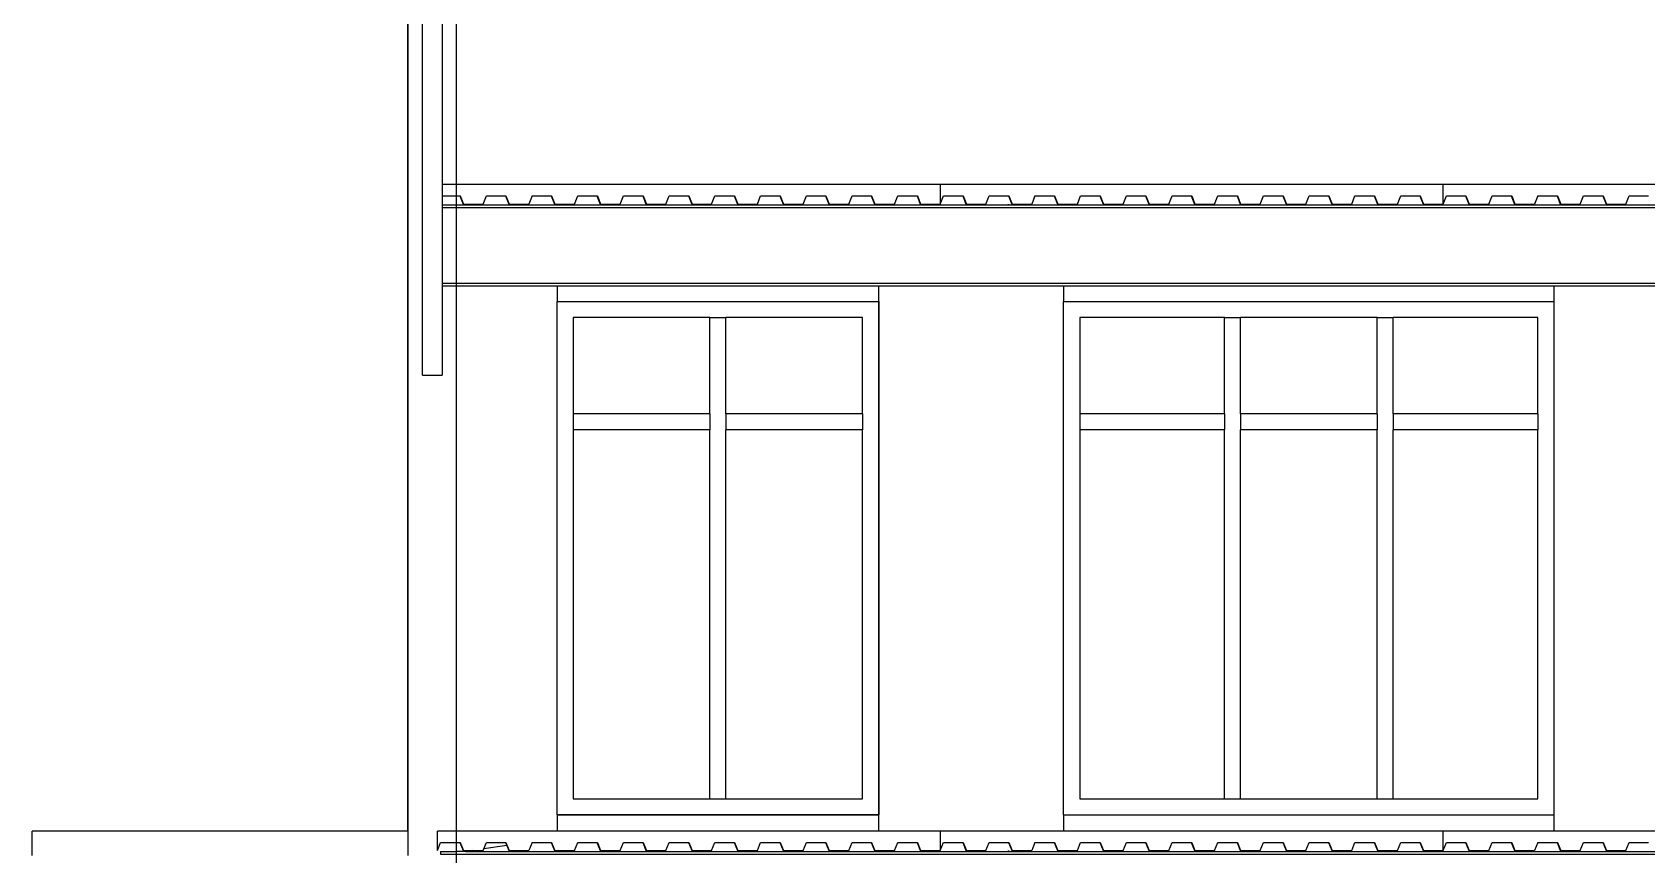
# Model space of a CAD drawing. Header units: metres. Extents: x -59 to 59, y -13 to 12.
# Drawn here: x -39 to -29.03, y 1.63 to 6.71 of the extents above; entities that cross this region are included whole.
import ezdxf

# ---------------------------------------------------------------- set-up
doc = ezdxf.new("R2010")
doc.units = ezdxf.units.M

msp = doc.modelspace()

# ---------------------------------------------------------------- linework, layer by layer
for p, q in [((-36.5889, 4.5915), (-36.5889, 11.7079)), ((-36.4689, 11.7079), (-36.4689, 5.7693)), ((-36.6812, 1.7736), (-36.6812, 9.3836)), ((-36.6789, 1.7736), (-36.6789, 9.3836)), ((-36.3789, 5.7693), (-36.3789, 6.8193)), ((-36.3789, 5.7693), (-36.4689, 5.7693)), ((-36.4689, 5.7693), (-36.4689, 5.6993)), ((-36.4689, 5.6993), (-36.3789, 5.6993)), ((-36.4689, 5.6993), (-36.4689, 5.6436)), ((-33.3915, 5.7693), (-36.3789, 5.7693)), ((-36.3789, 5.6993), (-36.3789, 5.7693)), ((-36.3789, 5.6993), (-36.3592, 5.6993)), ((-36.3789, 5.6436), (-36.3789, 5.6993)), ((-36.3592, 5.6993), (-36.3391, 5.6493)), ((-36.3592, 5.6993), (-36.3569, 5.6993)), ((-36.3569, 5.6993), (-36.3367, 5.6493)), ((-36.2157, 5.6493), (-36.1955, 5.6993)), ((-36.1955, 5.6993), (-36.0768, 5.6993)), ((-36.0768, 5.6993), (-36.0566, 5.6493)), ((-36.0768, 5.6993), (-36.0745, 5.6993)), ((-36.0745, 5.6993), (-36.0543, 5.6493)), ((-35.9131, 5.6993), (-35.9333, 5.6493)), ((-35.9131, 5.6993), (-35.7944, 5.6993)), ((-35.7944, 5.6993), (-35.7742, 5.6493)), ((-35.7944, 5.6993), (-35.7921, 5.6993)), ((-35.7921, 5.6993), (-35.7719, 5.6493)), ((-35.6509, 5.6493), (-35.6307, 5.6993)), ((-35.6307, 5.6993), (-35.512, 5.6993)), ((-35.512, 5.6993), (-35.4918, 5.6493)), ((-35.512, 5.6993), (-35.5096, 5.6993)), ((-35.5096, 5.6993), (-35.4895, 5.6493)), ((-35.3684, 5.6493), (-35.3483, 5.6993)), ((-35.3483, 5.6993), (-35.2296, 5.6993)), ((-35.2296, 5.6993), (-35.2094, 5.6493)), ((-35.2296, 5.6993), (-35.2272, 5.6993)), ((-35.2272, 5.6993), (-35.2071, 5.6493)), ((-35.086, 5.6493), (-35.0659, 5.6993)), ((-35.0659, 5.6993), (-34.9472, 5.6993)), ((-34.9472, 5.6993), (-34.927, 5.6493)), ((-34.9472, 5.6993), (-34.9448, 5.6993)), ((-34.9448, 5.6993), (-34.9246, 5.6493)), ((-34.8036, 5.6493), (-34.7834, 5.6993)), ((-34.7834, 5.6993), (-34.6648, 5.6993)), ((-34.6648, 5.6993), (-34.6446, 5.6493)), ((-34.6648, 5.6993), (-34.6624, 5.6993)), ((-34.6624, 5.6993), (-34.6422, 5.6493)), ((-34.5212, 5.6493), (-34.501, 5.6993)), ((-34.501, 5.6993), (-34.3823, 5.6993)), ((-34.3823, 5.6993), (-34.3622, 5.6493)), ((-34.3823, 5.6993), (-34.38, 5.6993)), ((-34.38, 5.6993), (-34.3598, 5.6493)), ((-34.2388, 5.6493), (-34.2186, 5.6993)), ((-34.2186, 5.6993), (-34.0999, 5.6993)), ((-34.0999, 5.6993), (-34.0798, 5.6493)), ((-34.0999, 5.6993), (-34.0976, 5.6993)), ((-34.0976, 5.6993), (-34.0774, 5.6493)), ((-33.9564, 5.6493), (-33.9362, 5.6993)), ((-33.9362, 5.6993), (-33.8175, 5.6993)), ((-33.8175, 5.6993), (-33.7973, 5.6493)), ((-33.8175, 5.6993), (-33.8152, 5.6993)), ((-33.8152, 5.6993), (-33.795, 5.6493)), ((-33.674, 5.6493), (-33.6538, 5.6993)), ((-33.6538, 5.6993), (-33.5351, 5.6993)), ((-33.5351, 5.6993), (-33.5149, 5.6493)), ((-33.5351, 5.6993), (-33.5327, 5.6993)), ((-33.5327, 5.6993), (-33.5126, 5.6493)), ((-33.3915, 5.7693), (-33.3915, 5.6493)), ((-30.285, 5.7693), (-33.3915, 5.7693)), ((-33.3915, 5.6493), (-33.3714, 5.6993)), ((-33.3714, 5.6993), (-33.2527, 5.6993)), ((-33.2527, 5.6993), (-33.2325, 5.6493)), ((-33.2527, 5.6993), (-33.2503, 5.6993)), ((-33.2503, 5.6993), (-33.2302, 5.6493)), ((-33.1091, 5.6493), (-33.089, 5.6993)), ((-33.089, 5.6993), (-32.9703, 5.6993)), ((-32.9703, 5.6993), (-32.9501, 5.6493)), ((-32.9703, 5.6993), (-32.9679, 5.6993)), ((-32.9679, 5.6993), (-32.9477, 5.6493)), ((-32.8065, 5.6993), (-32.8267, 5.6493)), ((-32.8065, 5.6993), (-32.6879, 5.6993)), ((-32.6879, 5.6993), (-32.6677, 5.6493)), ((-32.6879, 5.6993), (-32.6855, 5.6993)), ((-32.6855, 5.6993), (-32.6653, 5.6493)), ((-32.5443, 5.6493), (-32.5241, 5.6993)), ((-32.5241, 5.6993), (-32.4054, 5.6993)), ((-32.4054, 5.6993), (-32.3853, 5.6493)), ((-32.4054, 5.6993), (-32.4031, 5.6993)), ((-32.4031, 5.6993), (-32.3829, 5.6493)), ((-32.2619, 5.6493), (-32.2417, 5.6993)), ((-32.2417, 5.6993), (-32.123, 5.6993)), ((-32.123, 5.6993), (-32.1029, 5.6493)), ((-32.123, 5.6993), (-32.1207, 5.6993)), ((-32.1207, 5.6993), (-32.1005, 5.6493)), ((-31.9795, 5.6493), (-31.9593, 5.6993)), ((-31.9593, 5.6993), (-31.8406, 5.6993)), ((-31.8406, 5.6993), (-31.8204, 5.6493)), ((-31.8406, 5.6993), (-31.8383, 5.6993)), ((-31.8383, 5.6993), (-31.8181, 5.6493)), ((-31.6971, 5.6493), (-31.6769, 5.6993)), ((-31.6769, 5.6993), (-31.5582, 5.6993)), ((-31.5582, 5.6993), (-31.538, 5.6493)), ((-31.5582, 5.6993), (-31.5559, 5.6993)), ((-31.5559, 5.6993), (-31.5357, 5.6493)), ((-31.4146, 5.6493), (-31.3945, 5.6993)), ((-31.3945, 5.6993), (-31.2758, 5.6993)), ((-31.2758, 5.6993), (-31.2556, 5.6493)), ((-31.2758, 5.6993), (-31.2734, 5.6993)), ((-31.2734, 5.6993), (-31.2533, 5.6493)), ((-31.1322, 5.6493), (-31.1121, 5.6993)), ((-31.1121, 5.6993), (-30.9934, 5.6993)), ((-30.9934, 5.6993), (-30.9732, 5.6493)), ((-30.9934, 5.6993), (-30.991, 5.6993)), ((-30.991, 5.6993), (-30.9709, 5.6493)), ((-30.8498, 5.6493), (-30.8296, 5.6993)), ((-30.8296, 5.6993), (-30.711, 5.6993)), ((-30.711, 5.6993), (-30.6908, 5.6493)), ((-30.711, 5.6993), (-30.7086, 5.6993)), ((-30.7086, 5.6993), (-30.6884, 5.6493)), ((-30.5674, 5.6493), (-30.5472, 5.6993)), ((-30.5472, 5.6993), (-30.4285, 5.6993)), ((-30.4285, 5.6993), (-30.4084, 5.6493)), ((-30.4285, 5.6993), (-30.4262, 5.6993)), ((-30.4262, 5.6993), (-30.406, 5.6493)), ((-30.285, 5.6493), (-30.285, 5.7693)), ((-27.1784, 5.7693), (-30.285, 5.7693)), ((-30.285, 5.6493), (-30.2648, 5.6993)), ((-30.2648, 5.6993), (-30.1461, 5.6993)), ((-30.1461, 5.6993), (-30.126, 5.6493)), ((-30.1461, 5.6993), (-30.1438, 5.6993)), ((-30.1438, 5.6993), (-30.1236, 5.6493)), ((-30.0026, 5.6493), (-29.9824, 5.6993)), ((-29.9824, 5.6993), (-29.8637, 5.6993)), ((-29.8637, 5.6993), (-29.8435, 5.6493)), ((-29.8637, 5.6993), (-29.8614, 5.6993)), ((-29.8614, 5.6993), (-29.8412, 5.6493)), ((-29.7, 5.6993), (-29.7202, 5.6493)), ((-29.7, 5.6993), (-29.5813, 5.6993)), ((-29.5813, 5.6993), (-29.5611, 5.6493)), ((-29.5813, 5.6993), (-29.579, 5.6993)), ((-29.579, 5.6993), (-29.5588, 5.6493)), ((-29.4377, 5.6493), (-29.4176, 5.6993)), ((-29.4176, 5.6993), (-29.2989, 5.6993)), ((-29.2989, 5.6993), (-29.2787, 5.6493)), ((-29.2989, 5.6993), (-29.2965, 5.6993)), ((-29.2965, 5.6993), (-29.2764, 5.6493)), ((-29.1553, 5.6493), (-29.1352, 5.6993)), ((-29.1352, 5.6993), (-29.0165, 5.6993)), ((-36.4689, 5.6436), (-36.3789, 5.6436)), ((-36.4689, 5.6436), (-36.4689, 5.6276)), ((-36.4689, 5.6276), (-36.3789, 5.6276)), ((-36.4689, 5.6276), (-36.4689, 5.1596)), ((-36.3789, 5.6276), (-36.3789, 5.6436)), ((-36.3789, 5.6436), (-24.0742, 5.6436)), ((-36.3789, 5.6276), (-21.6789, 5.6276)), ((-36.3789, 5.1596), (-36.3789, 5.6276)), ((-36.3391, 5.6493), (-36.3367, 5.6493)), ((-36.3367, 5.6493), (-36.2157, 5.6493)), ((-36.0566, 5.6493), (-36.0543, 5.6493)), ((-36.0543, 5.6493), (-35.9333, 5.6493)), ((-35.7742, 5.6493), (-35.7719, 5.6493)), ((-35.7719, 5.6493), (-35.6509, 5.6493)), ((-35.4918, 5.6493), (-35.4895, 5.6493)), ((-35.4895, 5.6493), (-35.3684, 5.6493)), ((-35.2094, 5.6493), (-35.2071, 5.6493)), ((-35.2071, 5.6493), (-35.086, 5.6493)), ((-34.927, 5.6493), (-34.9246, 5.6493)), ((-34.9246, 5.6493), (-34.8036, 5.6493)), ((-34.6446, 5.6493), (-34.6422, 5.6493)), ((-34.6422, 5.6493), (-34.5212, 5.6493)), ((-34.3622, 5.6493), (-34.3598, 5.6493)), ((-34.3598, 5.6493), (-34.2388, 5.6493)), ((-34.0798, 5.6493), (-34.0774, 5.6493)), ((-34.0774, 5.6493), (-33.9564, 5.6493)), ((-33.7973, 5.6493), (-33.795, 5.6493)), ((-33.795, 5.6493), (-33.674, 5.6493)), ((-33.5149, 5.6493), (-33.5126, 5.6493)), ((-33.5126, 5.6493), (-33.3915, 5.6493)), ((-33.2325, 5.6493), (-33.2302, 5.6493)), ((-33.2302, 5.6493), (-33.1091, 5.6493)), ((-32.9712, 5.6493), (-32.9712, 5.6436)), ((-32.9689, 5.6493), (-32.9689, 5.6436)), ((-32.9501, 5.6493), (-32.9477, 5.6493)), ((-32.9477, 5.6493), (-32.8267, 5.6493)), ((-32.6677, 5.6493), (-32.6653, 5.6493)), ((-32.6653, 5.6493), (-32.5443, 5.6493)), ((-32.3853, 5.6493), (-32.3829, 5.6493)), ((-32.3829, 5.6493), (-32.2619, 5.6493)), ((-32.1029, 5.6493), (-32.1005, 5.6493)), ((-32.1005, 5.6493), (-31.9795, 5.6493)), ((-31.8204, 5.6493), (-31.8181, 5.6493)), ((-31.8181, 5.6493), (-31.6971, 5.6493)), ((-31.538, 5.6493), (-31.5357, 5.6493)), ((-31.5357, 5.6493), (-31.4146, 5.6493)), ((-31.2556, 5.6493), (-31.2533, 5.6493)), ((-31.2533, 5.6493), (-31.1322, 5.6493)), ((-30.9732, 5.6493), (-30.9709, 5.6493)), ((-30.9709, 5.6493), (-30.8498, 5.6493)), ((-30.6908, 5.6493), (-30.6884, 5.6493)), ((-30.6884, 5.6493), (-30.5674, 5.6493)), ((-30.4084, 5.6493), (-30.406, 5.6493)), ((-30.406, 5.6493), (-30.285, 5.6493)), ((-30.126, 5.6493), (-30.1236, 5.6493)), ((-30.1236, 5.6493), (-30.0026, 5.6493)), ((-29.8435, 5.6493), (-29.8412, 5.6493)), ((-29.8412, 5.6493), (-29.7202, 5.6493)), ((-29.5611, 5.6493), (-29.5588, 5.6493)), ((-29.5588, 5.6493), (-29.4377, 5.6493)), ((-29.2787, 5.6493), (-29.2764, 5.6493)), ((-29.2764, 5.6493), (-29.1553, 5.6493)), ((-36.4689, 5.1596), (-36.3789, 5.1596)), ((-36.4689, 5.1596), (-36.4689, 5.1436)), ((-36.4689, 5.1436), (-36.3789, 5.1436)), ((-36.4689, 5.1436), (-36.4689, 4.5915)), ((-36.3789, 5.1596), (-21.6789, 5.1596)), ((-36.3789, 5.1436), (-36.3789, 5.1596)), ((-36.3789, 1.7736), (-36.3789, 5.1436)), ((-36.3789, 5.1436), (-35.7581, 5.1436)), ((-35.7581, 5.1436), (-35.7581, 5.0478)), ((-35.7581, 5.1436), (-33.7716, 5.1436)), ((-33.7716, 5.1436), (-32.6294, 5.1436)), ((-33.7716, 5.0478), (-33.7716, 5.1436)), ((-32.6294, 5.1436), (-32.6294, 5.0478)), ((-32.6294, 5.1436), (-29.6, 5.1436)), ((-29.6, 5.1436), (-28.4578, 5.1436)), ((-29.6, 5.0478), (-29.6, 5.1436)), ((-35.7581, 1.8736), (-35.7581, 5.0478)), ((-35.7581, 5.0478), (-33.7716, 5.0478)), ((-35.7581, 5.0478), (-33.7716, 5.0478)), ((-35.7581, 1.8736), (-35.7581, 5.0478)), ((-33.7716, 1.8736), (-33.7716, 5.0478)), ((-33.7716, 5.0478), (-33.7716, 1.8736)), ((-32.6294, 5.0478), (-29.6, 5.0478)), ((-32.6294, 1.8736), (-32.6294, 5.0478)), ((-29.6, 1.8736), (-29.6, 5.0478)), ((-34.8145, 4.9478), (-35.6588, 4.9478)), ((-35.6588, 4.9478), (-35.6588, 4.3536)), ((-34.8145, 4.9478), (-34.7152, 4.9478)), ((-34.8145, 4.3536), (-34.8145, 4.9478)), ((-33.8709, 4.9478), (-34.7152, 4.9478)), ((-34.7152, 4.3536), (-34.7152, 4.9478)), ((-33.8709, 4.3536), (-33.8709, 4.9478)), ((-31.6361, 4.9478), (-32.5301, 4.9478)), ((-32.5301, 4.9478), (-32.5301, 4.3536)), ((-31.6361, 4.9478), (-31.5368, 4.9478)), ((-31.6361, 4.3536), (-31.6361, 4.9478)), ((-31.5368, 4.3536), (-31.5368, 4.9478)), ((-30.6926, 4.9478), (-31.5368, 4.9478)), ((-30.6926, 4.9478), (-30.5932, 4.9478)), ((-30.6926, 4.3536), (-30.6926, 4.9478)), ((-30.5932, 4.3536), (-30.5932, 4.9478)), ((-29.6993, 4.9478), (-30.5932, 4.9478)), ((-29.6993, 4.3536), (-29.6993, 4.9478)), ((-36.5889, 4.5915), (-36.4689, 4.5915)), ((-34.8145, 4.3536), (-35.6588, 4.3536)), ((-35.6588, 4.3536), (-35.6588, 4.2536)), ((-34.8145, 4.3536), (-34.8145, 4.2536)), ((-33.8709, 4.3536), (-34.7152, 4.3536)), ((-34.7152, 4.3536), (-34.7152, 4.2536)), ((-33.8709, 4.3536), (-33.8709, 4.2536)), ((-31.6361, 4.3536), (-32.5301, 4.3536)), ((-32.5301, 4.3536), (-32.5301, 4.2536)), ((-31.6361, 4.3536), (-31.6361, 4.2536)), ((-30.6926, 4.3536), (-31.5368, 4.3536)), ((-31.5368, 4.3536), (-31.5368, 4.2536)), ((-30.6926, 4.3536), (-30.6926, 4.2536)), ((-29.6993, 4.3536), (-30.5932, 4.3536)), ((-30.5932, 4.3536), (-30.5932, 4.2536)), ((-29.6993, 4.3536), (-29.6993, 4.2536)), ((-34.8145, 4.2536), (-35.6588, 4.2536)), ((-35.6588, 4.2536), (-35.6588, 1.9736)), ((-34.8145, 1.9736), (-34.8145, 4.2536)), ((-33.8709, 4.2536), (-34.7152, 4.2536)), ((-34.7152, 1.9736), (-34.7152, 4.2536)), ((-33.8709, 1.9736), (-33.8709, 4.2536)), ((-31.6361, 4.2536), (-32.5301, 4.2536)), ((-32.5301, 4.2536), (-32.5301, 1.9736)), ((-31.6361, 1.9736), (-31.6361, 4.2536)), ((-30.6926, 4.2536), (-31.5368, 4.2536)), ((-31.5368, 1.9736), (-31.5368, 4.2536)), ((-30.6926, 1.9736), (-30.6926, 4.2536)), ((-29.6993, 4.2536), (-30.5932, 4.2536)), ((-30.5932, 1.9736), (-30.5932, 4.2536)), ((-29.6993, 1.9736), (-29.6993, 4.2536)), ((-35.6588, 1.9736), (-34.8145, 1.9736)), ((-34.8145, 1.9736), (-34.7152, 1.9736)), ((-34.7152, 1.9736), (-33.8709, 1.9736)), ((-32.5301, 1.9736), (-31.6361, 1.9736)), ((-31.6361, 1.9736), (-31.5368, 1.9736)), ((-31.5368, 1.9736), (-30.6926, 1.9736)), ((-30.6926, 1.9736), (-30.5932, 1.9736)), ((-30.5932, 1.9736), (-29.6993, 1.9736)), ((-35.7581, 1.8736), (-33.7716, 1.8736)), ((-35.7581, 1.8736), (-35.7581, 1.7736)), ((-33.7716, 1.8736), (-35.7581, 1.8736)), ((-33.7716, 1.7736), (-33.7716, 1.8736)), ((-32.6294, 1.8736), (-29.6, 1.8736)), ((-32.6294, 1.8736), (-32.6294, 1.7736)), ((-29.6, 1.7736), (-29.6, 1.8736)), ((-39.0004, 1.6236), (-39.0004, 1.7736)), ((-36.6812, 1.7736), (-39.0004, 1.7736)), ((-36.6789, 1.7736), (-36.6812, 1.7736)), ((-36.6789, 1.6236), (-36.6789, 1.7736)), ((-36.4981, 1.6536), (-36.4981, 1.7736)), ((-36.3789, 1.7736), (-36.4981, 1.7736)), ((-36.4981, 1.6536), (-36.4779, 1.7036)), ((-36.4779, 1.7036), (-36.3789, 1.7036)), ((-35.7581, 1.7736), (-36.3789, 1.7736)), ((-36.3789, 1.7036), (-36.3789, 1.7736)), ((-36.3789, 1.7036), (-36.3592, 1.7036)), ((-36.3789, 1.6478), (-36.3789, 1.7036)), ((-36.3592, 1.7036), (-36.3391, 1.6536)), ((-36.3592, 1.7036), (-36.3569, 1.7036)), ((-36.3569, 1.7036), (-36.3367, 1.6536)), ((-36.2114, 1.6642), (-36.1955, 1.7036)), ((-36.1955, 1.7036), (-36.0768, 1.7036)), ((-36.0768, 1.7036), (-36.0693, 1.6849)), ((-36.0768, 1.7036), (-36.0745, 1.7036)), ((-36.0745, 1.7036), (-36.0543, 1.6536)), ((-35.9131, 1.7036), (-35.9333, 1.6536)), ((-35.9131, 1.7036), (-35.7944, 1.7036)), ((-35.7944, 1.7036), (-35.7742, 1.6536)), ((-35.7944, 1.7036), (-35.7921, 1.7036)), ((-35.7921, 1.7036), (-35.7719, 1.6536)), ((-33.7716, 1.7736), (-35.7581, 1.7736)), ((-35.6509, 1.6536), (-35.6307, 1.7036)), ((-35.6307, 1.7036), (-35.512, 1.7036)), ((-35.512, 1.7036), (-35.4918, 1.6536)), ((-35.512, 1.7036), (-35.5096, 1.7036)), ((-35.5096, 1.7036), (-35.4895, 1.6536)), ((-35.3684, 1.6536), (-35.3483, 1.7036)), ((-35.3483, 1.7036), (-35.2296, 1.7036)), ((-35.2296, 1.7036), (-35.2094, 1.6536)), ((-35.2296, 1.7036), (-35.2272, 1.7036)), ((-35.2272, 1.7036), (-35.2071, 1.6536)), ((-35.086, 1.6536), (-35.0659, 1.7036)), ((-35.0659, 1.7036), (-34.9472, 1.7036)), ((-34.9472, 1.7036), (-34.927, 1.6536)), ((-34.9472, 1.7036), (-34.9448, 1.7036)), ((-34.9448, 1.7036), (-34.9246, 1.6536)), ((-34.8036, 1.6536), (-34.7834, 1.7036)), ((-34.7834, 1.7036), (-34.6648, 1.7036)), ((-34.6648, 1.7036), (-34.6446, 1.6536)), ((-34.6648, 1.7036), (-34.6624, 1.7036)), ((-34.6624, 1.7036), (-34.6422, 1.6536)), ((-34.5212, 1.6536), (-34.501, 1.7036)), ((-34.501, 1.7036), (-34.3823, 1.7036)), ((-34.3823, 1.7036), (-34.3622, 1.6536)), ((-34.3823, 1.7036), (-34.38, 1.7036)), ((-34.38, 1.7036), (-34.3598, 1.6536)), ((-34.2388, 1.6536), (-34.2186, 1.7036)), ((-34.2186, 1.7036), (-34.0999, 1.7036)), ((-34.0999, 1.7036), (-34.0798, 1.6536)), ((-34.0999, 1.7036), (-34.0976, 1.7036)), ((-34.0976, 1.7036), (-34.0774, 1.6536)), ((-33.9564, 1.6536), (-33.9362, 1.7036)), ((-33.9362, 1.7036), (-33.8175, 1.7036)), ((-33.8175, 1.7036), (-33.7973, 1.6536)), ((-33.8175, 1.7036), (-33.8152, 1.7036)), ((-33.8152, 1.7036), (-33.795, 1.6536)), ((-33.3915, 1.7736), (-33.7716, 1.7736)), ((-33.674, 1.6536), (-33.6538, 1.7036)), ((-33.6538, 1.7036), (-33.5351, 1.7036)), ((-33.5351, 1.7036), (-33.5149, 1.6536)), ((-33.5351, 1.7036), (-33.5327, 1.7036)), ((-33.5327, 1.7036), (-33.5126, 1.6536)), ((-33.3915, 1.7736), (-33.3915, 1.6536)), ((-32.6294, 1.7736), (-33.3915, 1.7736)), ((-33.3915, 1.6536), (-33.3714, 1.7036)), ((-33.3714, 1.7036), (-33.2527, 1.7036)), ((-33.2527, 1.7036), (-33.2325, 1.6536)), ((-33.2527, 1.7036), (-33.2503, 1.7036)), ((-33.2503, 1.7036), (-33.2302, 1.6536)), ((-33.1091, 1.6536), (-33.089, 1.7036)), ((-33.089, 1.7036), (-32.9703, 1.7036)), ((-32.9703, 1.7036), (-32.9501, 1.6536)), ((-32.9703, 1.7036), (-32.9679, 1.7036)), ((-32.9679, 1.7036), (-32.9477, 1.6536)), ((-32.8065, 1.7036), (-32.8267, 1.6536)), ((-32.8065, 1.7036), (-32.6879, 1.7036)), ((-32.6879, 1.7036), (-32.6677, 1.6536)), ((-32.6879, 1.7036), (-32.6855, 1.7036)), ((-32.6855, 1.7036), (-32.6653, 1.6536)), ((-30.285, 1.7736), (-32.6294, 1.7736)), ((-32.5443, 1.6536), (-32.5241, 1.7036)), ((-32.5241, 1.7036), (-32.4054, 1.7036)), ((-32.4054, 1.7036), (-32.3853, 1.6536)), ((-32.4054, 1.7036), (-32.4031, 1.7036)), ((-32.4031, 1.7036), (-32.3829, 1.6536)), ((-32.2619, 1.6536), (-32.2417, 1.7036)), ((-32.2417, 1.7036), (-32.123, 1.7036)), ((-32.123, 1.7036), (-32.1029, 1.6536)), ((-32.123, 1.7036), (-32.1207, 1.7036)), ((-32.1207, 1.7036), (-32.1005, 1.6536)), ((-31.9795, 1.6536), (-31.9593, 1.7036)), ((-31.9593, 1.7036), (-31.8406, 1.7036)), ((-31.8406, 1.7036), (-31.8204, 1.6536)), ((-31.8406, 1.7036), (-31.8383, 1.7036)), ((-31.8383, 1.7036), (-31.8181, 1.6536)), ((-31.6971, 1.6536), (-31.6769, 1.7036)), ((-31.6769, 1.7036), (-31.5582, 1.7036)), ((-31.5582, 1.7036), (-31.538, 1.6536)), ((-31.5582, 1.7036), (-31.5559, 1.7036)), ((-31.5559, 1.7036), (-31.5357, 1.6536)), ((-31.4146, 1.6536), (-31.3945, 1.7036)), ((-31.3945, 1.7036), (-31.2758, 1.7036)), ((-31.2758, 1.7036), (-31.2556, 1.6536)), ((-31.2758, 1.7036), (-31.2734, 1.7036)), ((-31.2734, 1.7036), (-31.2533, 1.6536)), ((-31.1322, 1.6536), (-31.1121, 1.7036)), ((-31.1121, 1.7036), (-30.9934, 1.7036)), ((-30.9934, 1.7036), (-30.9732, 1.6536)), ((-30.9934, 1.7036), (-30.991, 1.7036)), ((-30.991, 1.7036), (-30.9709, 1.6536)), ((-30.8498, 1.6536), (-30.8296, 1.7036)), ((-30.8296, 1.7036), (-30.711, 1.7036)), ((-30.711, 1.7036), (-30.6908, 1.6536)), ((-30.711, 1.7036), (-30.7086, 1.7036)), ((-30.7086, 1.7036), (-30.6884, 1.6536)), ((-30.5674, 1.6536), (-30.5472, 1.7036)), ((-30.5472, 1.7036), (-30.4285, 1.7036)), ((-30.4285, 1.7036), (-30.4084, 1.6536)), ((-30.4285, 1.7036), (-30.4262, 1.7036)), ((-30.4262, 1.7036), (-30.406, 1.6536)), ((-30.285, 1.6536), (-30.285, 1.7736)), ((-29.6, 1.7736), (-30.285, 1.7736)), ((-30.285, 1.6536), (-30.2648, 1.7036)), ((-30.2648, 1.7036), (-30.1461, 1.7036)), ((-30.1461, 1.7036), (-30.126, 1.6536)), ((-30.1461, 1.7036), (-30.1438, 1.7036)), ((-30.1438, 1.7036), (-30.1236, 1.6536)), ((-30.0026, 1.6536), (-29.9824, 1.7036)), ((-29.9824, 1.7036), (-29.8637, 1.7036)), ((-29.8637, 1.7036), (-29.8435, 1.6536)), ((-29.8637, 1.7036), (-29.8614, 1.7036)), ((-29.8614, 1.7036), (-29.8412, 1.6536)), ((-29.7, 1.7036), (-29.7202, 1.6536)), ((-29.7, 1.7036), (-29.5813, 1.7036)), ((-28.4578, 1.7736), (-29.6, 1.7736)), ((-29.5813, 1.7036), (-29.5611, 1.6536)), ((-29.5813, 1.7036), (-29.579, 1.7036)), ((-29.579, 1.7036), (-29.5588, 1.6536)), ((-29.4377, 1.6536), (-29.4176, 1.7036)), ((-29.4176, 1.7036), (-29.2989, 1.7036)), ((-29.2989, 1.7036), (-29.2787, 1.6536)), ((-29.2989, 1.7036), (-29.2965, 1.7036)), ((-29.2965, 1.7036), (-29.2764, 1.6536)), ((-29.1553, 1.6536), (-29.1352, 1.7036)), ((-29.1352, 1.7036), (-29.0165, 1.7036)), ((-36.4789, 1.6478), (-36.4789, 1.6318)), ((-36.4789, 1.6478), (-36.3789, 1.6478)), ((-36.4789, 1.6318), (-36.3789, 1.6318)), ((-36.3233, 1.6478), (-36.3789, 1.6478)), ((-36.3789, 1.6318), (-36.3789, 1.6478)), ((-36.3789, 1.6318), (-23.9675, 1.6318)), ((-36.3789, 1.1638), (-36.3789, 1.6318)), ((-36.3391, 1.6536), (-36.3367, 1.6536)), ((-36.3367, 1.6536), (-36.2841, 1.6536)), ((-36.2841, 1.6536), (-36.3233, 1.6478)), ((-36.3233, 1.6478), (-24.0742, 1.6478)), ((-36.2841, 1.6536), (-36.2157, 1.6536)), ((-36.2157, 1.6536), (-36.2114, 1.6642)), ((-36.0693, 1.6849), (-36.2114, 1.6642)), ((-36.0693, 1.6849), (-36.0566, 1.6536)), ((-36.0566, 1.6536), (-36.0543, 1.6536)), ((-36.0543, 1.6536), (-35.9333, 1.6536)), ((-35.7742, 1.6536), (-35.7719, 1.6536)), ((-35.7719, 1.6536), (-35.6509, 1.6536)), ((-35.4918, 1.6536), (-35.4895, 1.6536)), ((-35.4895, 1.6536), (-35.3684, 1.6536)), ((-35.2094, 1.6536), (-35.2071, 1.6536)), ((-35.2071, 1.6536), (-35.086, 1.6536)), ((-34.927, 1.6536), (-34.9246, 1.6536)), ((-34.9246, 1.6536), (-34.8036, 1.6536)), ((-34.6446, 1.6536), (-34.6422, 1.6536)), ((-34.6422, 1.6536), (-34.5212, 1.6536)), ((-34.3622, 1.6536), (-34.3598, 1.6536)), ((-34.3598, 1.6536), (-34.2388, 1.6536)), ((-34.0798, 1.6536), (-34.0774, 1.6536)), ((-34.0774, 1.6536), (-33.9564, 1.6536)), ((-33.7973, 1.6536), (-33.795, 1.6536)), ((-33.795, 1.6536), (-33.674, 1.6536)), ((-33.5149, 1.6536), (-33.5126, 1.6536)), ((-33.5126, 1.6536), (-33.3915, 1.6536)), ((-33.2325, 1.6536), (-33.2302, 1.6536)), ((-33.2302, 1.6536), (-33.1091, 1.6536)), ((-32.9712, 1.6536), (-32.9712, 1.6478)), ((-32.9689, 1.6536), (-32.9689, 1.6478)), ((-32.9501, 1.6536), (-32.9477, 1.6536)), ((-32.9477, 1.6536), (-32.8267, 1.6536)), ((-32.6677, 1.6536), (-32.6653, 1.6536)), ((-32.6653, 1.6536), (-32.5443, 1.6536)), ((-32.3853, 1.6536), (-32.3829, 1.6536)), ((-32.3829, 1.6536), (-32.2619, 1.6536)), ((-32.1029, 1.6536), (-32.1005, 1.6536)), ((-32.1005, 1.6536), (-31.9795, 1.6536)), ((-31.8204, 1.6536), (-31.8181, 1.6536)), ((-31.8181, 1.6536), (-31.6971, 1.6536)), ((-31.538, 1.6536), (-31.5357, 1.6536)), ((-31.5357, 1.6536), (-31.4146, 1.6536)), ((-31.2556, 1.6536), (-31.2533, 1.6536)), ((-31.2533, 1.6536), (-31.1322, 1.6536)), ((-30.9732, 1.6536), (-30.9709, 1.6536)), ((-30.9709, 1.6536), (-30.8498, 1.6536)), ((-30.6908, 1.6536), (-30.6884, 1.6536)), ((-30.6884, 1.6536), (-30.5674, 1.6536)), ((-30.4084, 1.6536), (-30.406, 1.6536)), ((-30.406, 1.6536), (-30.285, 1.6536)), ((-30.126, 1.6536), (-30.1236, 1.6536)), ((-30.1236, 1.6536), (-30.0026, 1.6536)), ((-29.8435, 1.6536), (-29.8412, 1.6536)), ((-29.8412, 1.6536), (-29.7202, 1.6536)), ((-29.5611, 1.6536), (-29.5588, 1.6536)), ((-29.5588, 1.6536), (-29.4377, 1.6536)), ((-29.2787, 1.6536), (-29.2764, 1.6536)), ((-29.2764, 1.6536), (-29.1553, 1.6536))]:
    msp.add_line(p, q)

doc.saveas('drawing.dxf')
